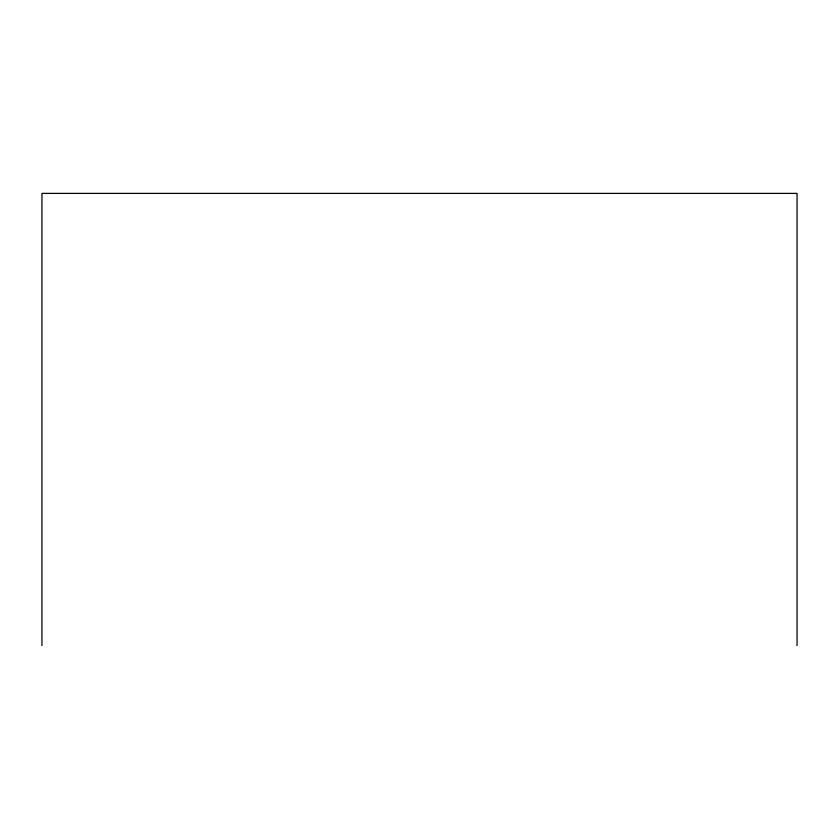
<?xml version="1.0" encoding="UTF-8"?>
<svg xmlns="http://www.w3.org/2000/svg" width="839" height="839" viewBox="0 0 839 839"><rect width="100%" height="100%" fill="white"/><g stroke="black" fill="none" stroke-linecap="round" stroke-linejoin="round"><path stroke-width="1.26" d="M797.05 645.6L797.05 193.4L41.95 193.4L41.95 645.6"/></g></svg>
